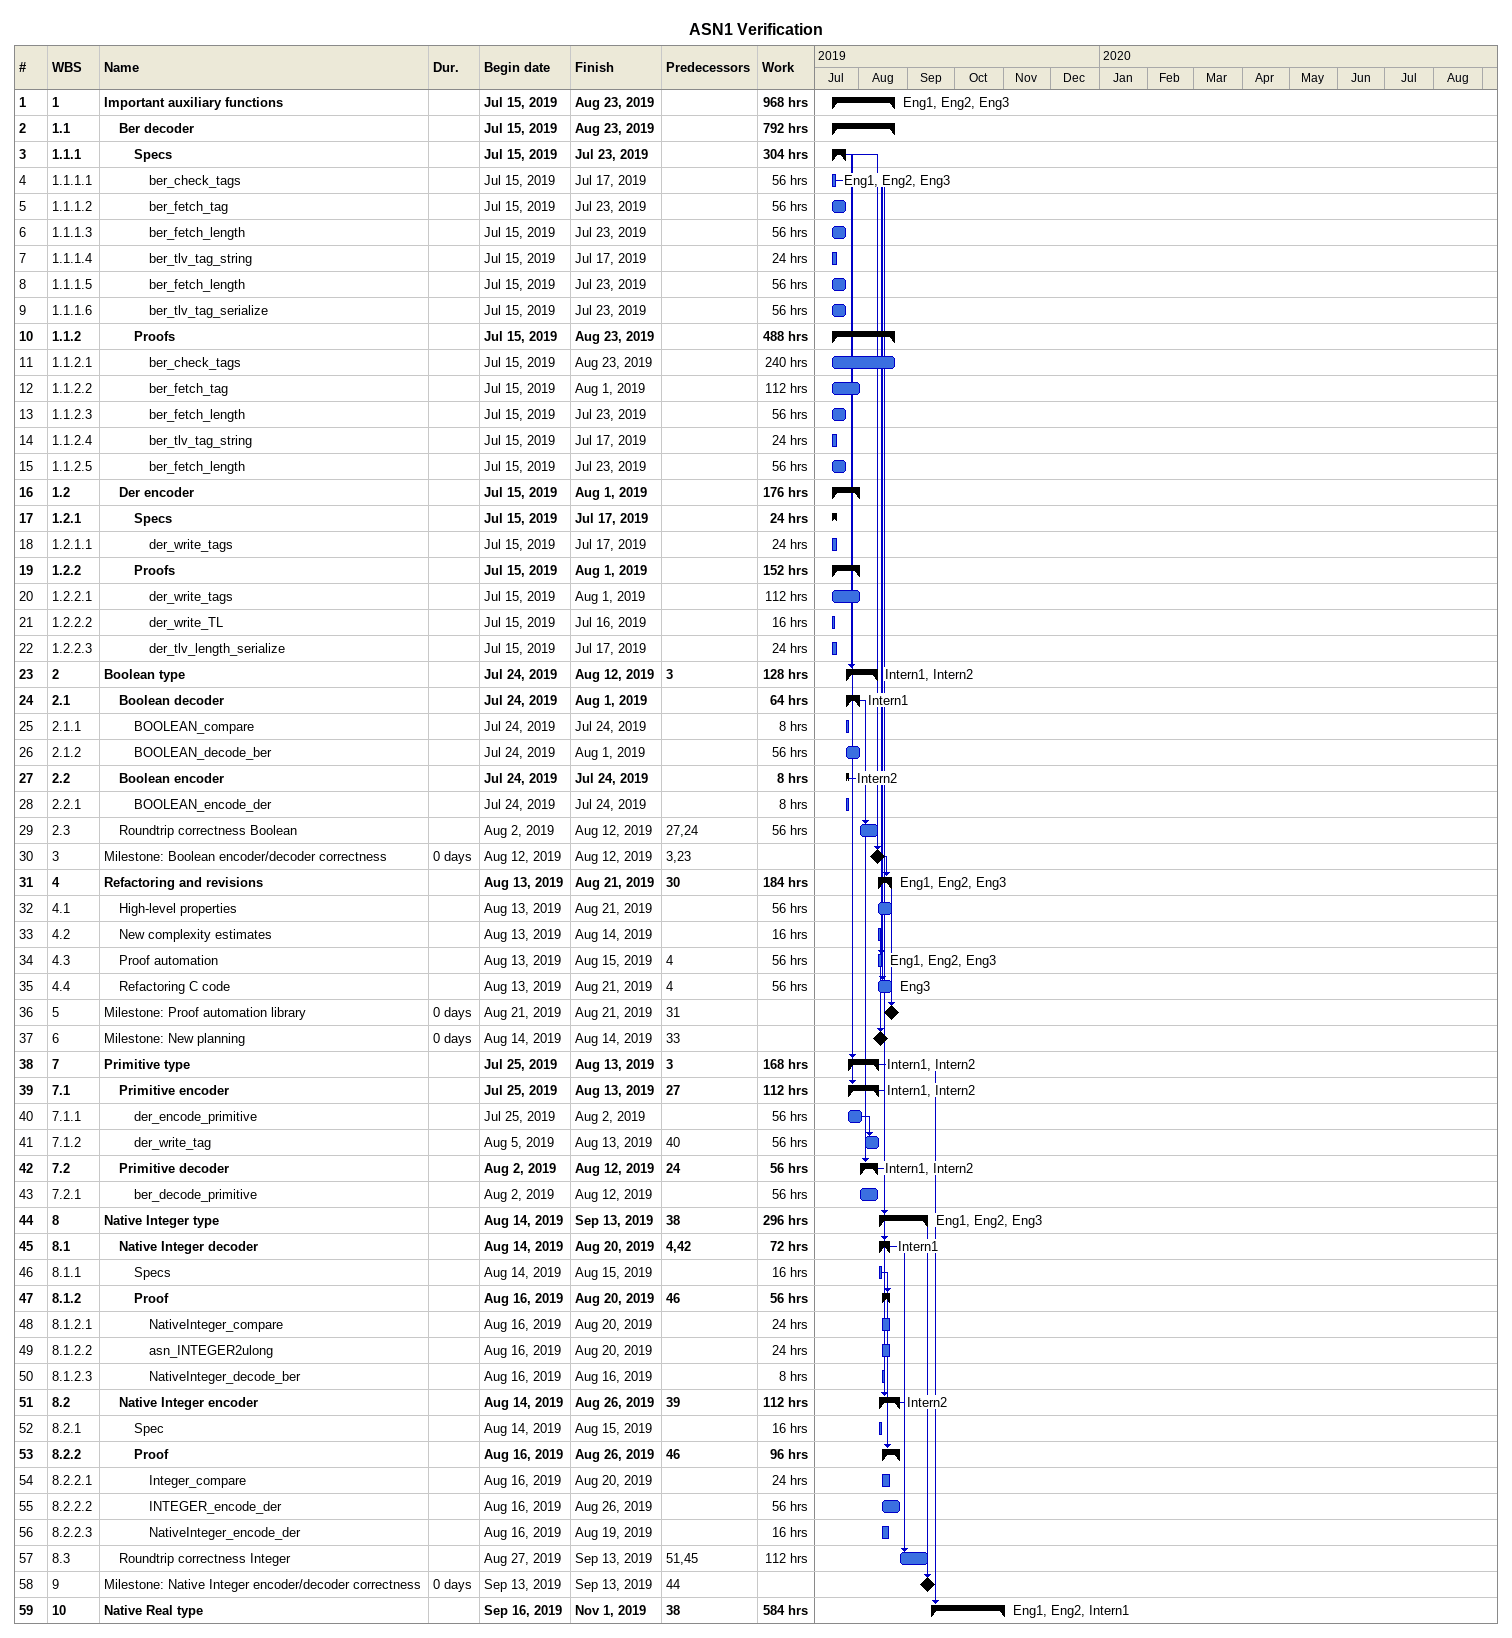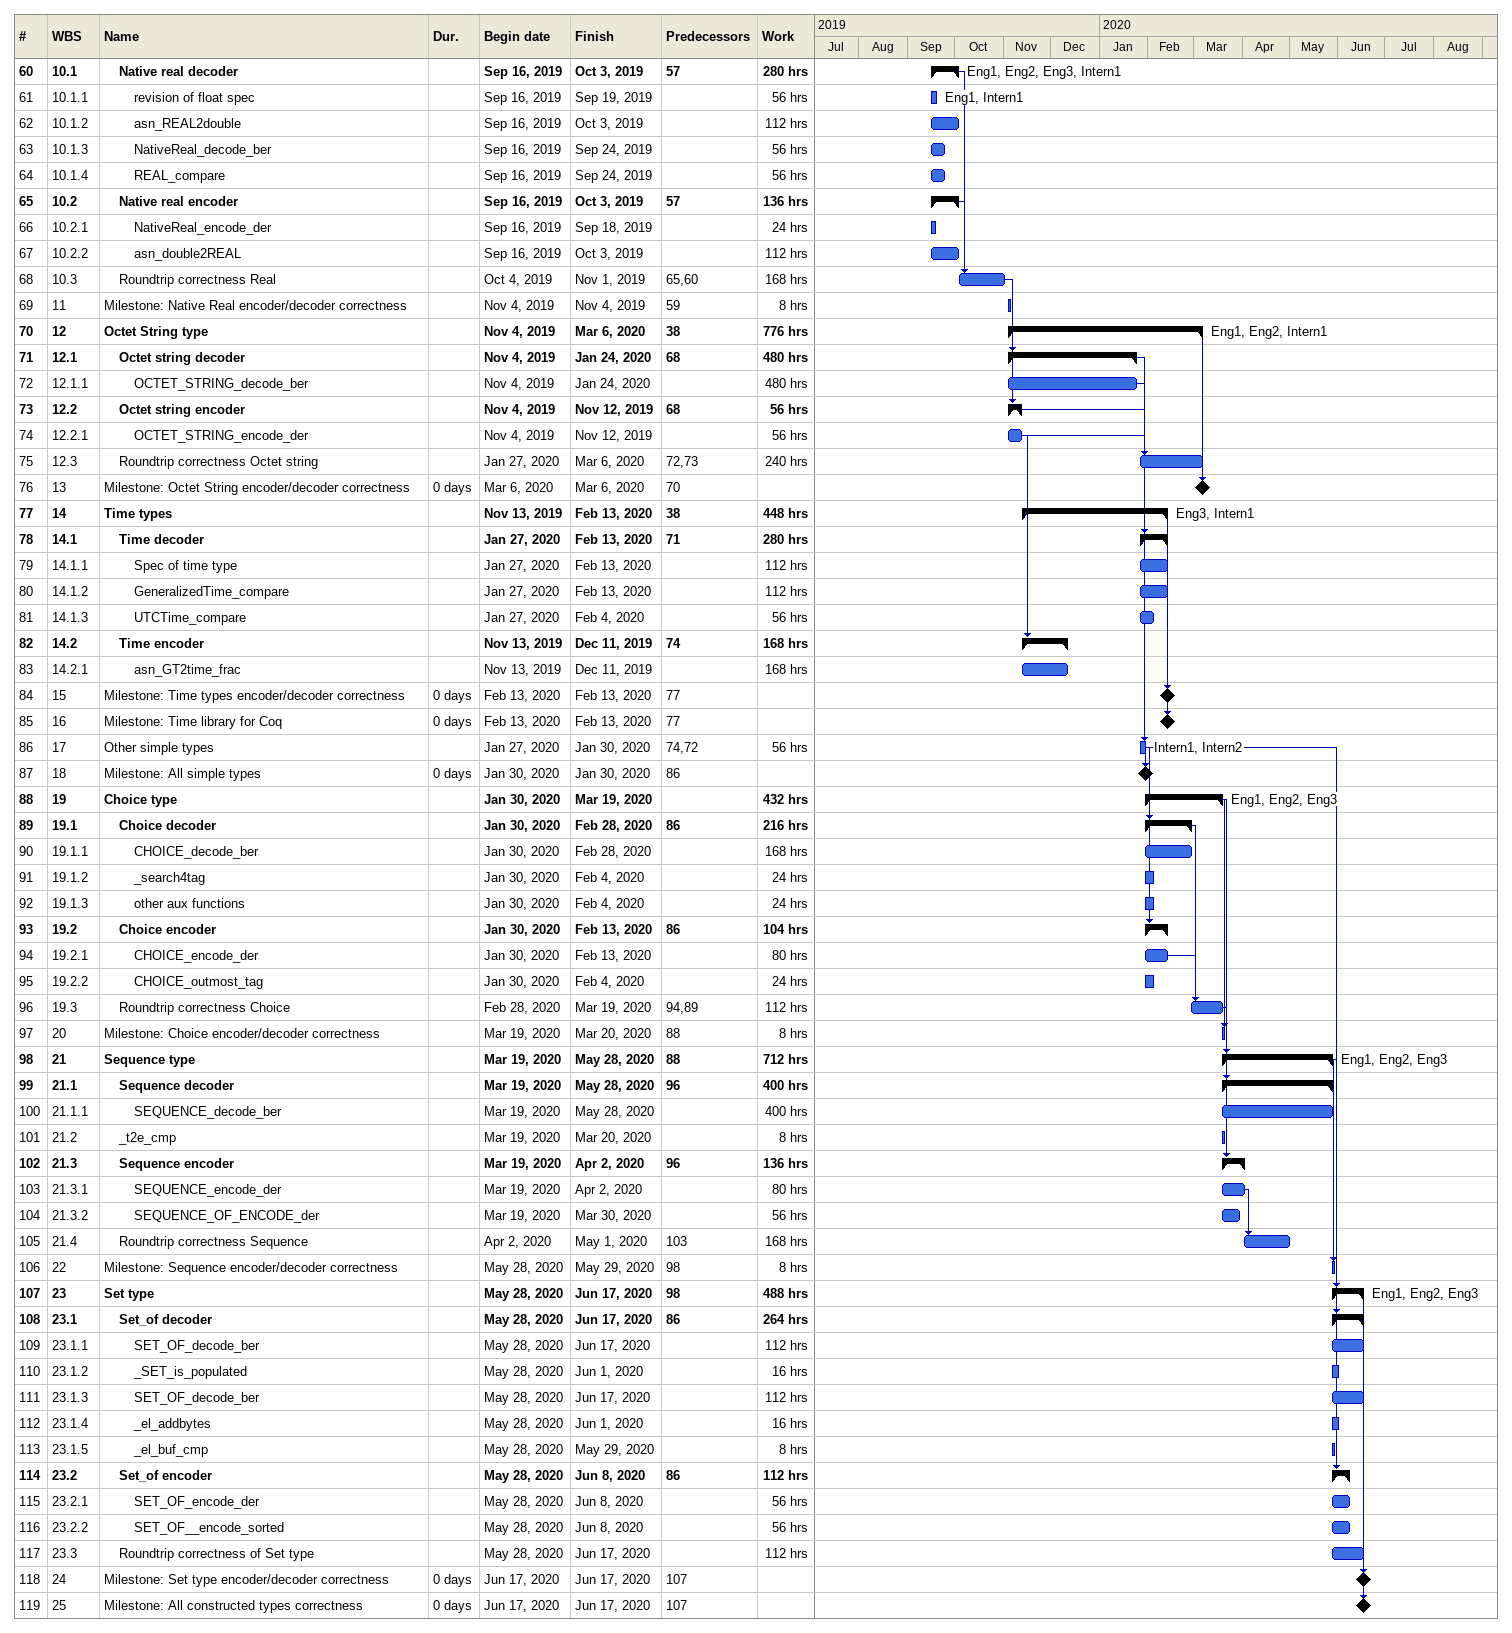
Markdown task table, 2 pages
ASN1 Verification

| ID | WBS | Task | Duration | Start | Finish | Predecessors | Resources | Work (h) |
|---|---|---|---|---|---|---|---|---|
| 1 | 1 | **Important auxiliary functions** |  | 2019-07-15 | 2019-08-23 |  | Eng1, Eng2, Eng3 | 968 |
| 2 | 1.1 | **Ber decoder** |  | 2019-07-15 | 2019-08-23 |  |  | 792 |
| 3 | 1.1.1 | **Specs** |  | 2019-07-15 | 2019-07-23 |  |  | 304 |
| 4 | 1.1.1.1 | ber_check_tags |  | 2019-07-15 | 2019-07-17 |  | Eng1, Eng2, Eng3 | 56 |
| 5 | 1.1.1.2 | ber_fetch_tag |  | 2019-07-15 | 2019-07-23 |  |  | 56 |
| 6 | 1.1.1.3 | ber_fetch_length |  | 2019-07-15 | 2019-07-23 |  |  | 56 |
| 7 | 1.1.1.4 | ber_tlv_tag_string |  | 2019-07-15 | 2019-07-17 |  |  | 24 |
| 8 | 1.1.1.5 | ber_fetch_length |  | 2019-07-15 | 2019-07-23 |  |  | 56 |
| 9 | 1.1.1.6 | ber_tlv_tag_serialize |  | 2019-07-15 | 2019-07-23 |  |  | 56 |
| 10 | 1.1.2 | **Proofs** |  | 2019-07-15 | 2019-08-23 |  |  | 488 |
| 11 | 1.1.2.1 | ber_check_tags |  | 2019-07-15 | 2019-08-23 |  |  | 240 |
| 12 | 1.1.2.2 | ber_fetch_tag |  | 2019-07-15 | 2019-08-01 |  |  | 112 |
| 13 | 1.1.2.3 | ber_fetch_length |  | 2019-07-15 | 2019-07-23 |  |  | 56 |
| 14 | 1.1.2.4 | ber_tlv_tag_string |  | 2019-07-15 | 2019-07-17 |  |  | 24 |
| 15 | 1.1.2.5 | ber_fetch_length |  | 2019-07-15 | 2019-07-23 |  |  | 56 |
| 16 | 1.2 | **Der encoder** |  | 2019-07-15 | 2019-08-01 |  |  | 176 |
| 17 | 1.2.1 | **Specs** |  | 2019-07-15 | 2019-07-17 |  |  | 24 |
| 18 | 1.2.1.1 | der_write_tags |  | 2019-07-15 | 2019-07-17 |  |  | 24 |
| 19 | 1.2.2 | **Proofs** |  | 2019-07-15 | 2019-08-01 |  |  | 152 |
| 20 | 1.2.2.1 | der_write_tags |  | 2019-07-15 | 2019-08-01 |  |  | 112 |
| 21 | 1.2.2.2 | der_write_TL |  | 2019-07-15 | 2019-07-16 |  |  | 16 |
| 22 | 1.2.2.3 | der_tlv_length_serialize |  | 2019-07-15 | 2019-07-17 |  |  | 24 |
| 23 | 2 | **Boolean type** |  | 2019-07-24 | 2019-08-12 | 3 | Intern1, Intern2 | 128 |
| 24 | 2.1 | **Boolean decoder** |  | 2019-07-24 | 2019-08-01 |  | Intern1 | 64 |
| 25 | 2.1.1 | BOOLEAN_compare |  | 2019-07-24 | 2019-07-24 |  |  | 8 |
| 26 | 2.1.2 | BOOLEAN_decode_ber |  | 2019-07-24 | 2019-08-01 |  |  | 56 |
| 27 | 2.2 | **Boolean encoder** |  | 2019-07-24 | 2019-07-24 |  | Intern2 | 8 |
| 28 | 2.2.1 | BOOLEAN_encode_der |  | 2019-07-24 | 2019-07-24 |  |  | 8 |
| 29 | 2.3 | Roundtrip correctness Boolean |  | 2019-08-02 | 2019-08-12 | 27, 24 |  | 56 |
| 30 | 3 | Milestone: Boolean encoder/decoder correctness | 0d | 2019-08-12 | 2019-08-12 | 3, 23 |  |  |
| 31 | 4 | **Refactoring and revisions** |  | 2019-08-13 | 2019-08-21 | 30 | Eng1, Eng2, Eng3 | 184 |
| 32 | 4.1 | High-level properties |  | 2019-08-13 | 2019-08-21 |  |  | 56 |
| 33 | 4.2 | New complexity estimates |  | 2019-08-13 | 2019-08-14 |  |  | 16 |
| 34 | 4.3 | Proof automation |  | 2019-08-13 | 2019-08-15 | 4 | Eng1, Eng2, Eng3 | 56 |
| 35 | 4.4 | Refactoring C code |  | 2019-08-13 | 2019-08-21 | 4 | Eng3 | 56 |
| 36 | 5 | Milestone: Proof automation library | 0d | 2019-08-21 | 2019-08-21 | 31 |  |  |
| 37 | 6 | Milestone: New planning | 0d | 2019-08-14 | 2019-08-14 | 33 |  |  |
| 38 | 7 | **Primitive type** |  | 2019-07-25 | 2019-08-13 | 3 | Intern1, Intern2 | 168 |
| 39 | 7.1 | **Primitive encoder** |  | 2019-07-25 | 2019-08-13 | 27 | Intern1, Intern2 | 112 |
| 40 | 7.1.1 | der_encode_primitive |  | 2019-07-25 | 2019-08-02 |  |  | 56 |
| 41 | 7.1.2 | der_write_tag |  | 2019-08-05 | 2019-08-13 | 40 |  | 56 |
| 42 | 7.2 | **Primitive decoder** |  | 2019-08-02 | 2019-08-12 | 24 | Intern1, Intern2 | 56 |
| 43 | 7.2.1 | ber_decode_primitive |  | 2019-08-02 | 2019-08-12 |  |  | 56 |
| 44 | 8 | **Native Integer type** |  | 2019-08-14 | 2019-09-13 | 38 | Eng1, Eng2, Eng3 | 296 |
| 45 | 8.1 | **Native Integer decoder** |  | 2019-08-14 | 2019-08-20 | 4, 42 | Intern1 | 72 |
| 46 | 8.1.1 | Specs |  | 2019-08-14 | 2019-08-15 |  |  | 16 |
| 47 | 8.1.2 | **Proof** |  | 2019-08-16 | 2019-08-20 | 46 |  | 56 |
| 48 | 8.1.2.1 | NativeInteger_compare |  | 2019-08-16 | 2019-08-20 |  |  | 24 |
| 49 | 8.1.2.2 | asn_INTEGER2ulong |  | 2019-08-16 | 2019-08-20 |  |  | 24 |
| 50 | 8.1.2.3 | NativeInteger_decode_ber |  | 2019-08-16 | 2019-08-16 |  |  | 8 |
| 51 | 8.2 | **Native Integer encoder** |  | 2019-08-14 | 2019-08-26 | 39 | Intern2 | 112 |
| 52 | 8.2.1 | Spec |  | 2019-08-14 | 2019-08-15 |  |  | 16 |
| 53 | 8.2.2 | **Proof** |  | 2019-08-16 | 2019-08-26 | 46 |  | 96 |
| 54 | 8.2.2.1 | Integer_compare |  | 2019-08-16 | 2019-08-20 |  |  | 24 |
| 55 | 8.2.2.2 | INTEGER_encode_der |  | 2019-08-16 | 2019-08-26 |  |  | 56 |
| 56 | 8.2.2.3 | NativeInteger_encode_der |  | 2019-08-16 | 2019-08-19 |  |  | 16 |
| 57 | 8.3 | Roundtrip correctness Integer |  | 2019-08-27 | 2019-09-13 | 51, 45 |  | 112 |
| 58 | 9 | Milestone: Native Integer encoder/decoder correctness | 0d | 2019-09-13 | 2019-09-13 | 44 |  |  |
| 59 | 10 | **Native Real type** |  | 2019-09-16 | 2019-11-01 | 38 | Eng1, Eng2, Intern1 | 584 |
| 60 | 10.1 | **Native real decoder** |  | 2019-09-16 | 2019-10-03 | 57 | Eng1, Eng2, Eng3, Intern1 | 280 |
| 61 | 10.1.1 | revision of float spec |  | 2019-09-16 | 2019-09-19 |  | Eng1, Intern1 | 56 |
| 62 | 10.1.2 | asn_REAL2double |  | 2019-09-16 | 2019-10-03 |  |  | 112 |
| 63 | 10.1.3 | NativeReal_decode_ber |  | 2019-09-16 | 2019-09-24 |  |  | 56 |
| 64 | 10.1.4 | REAL_compare |  | 2019-09-16 | 2019-09-24 |  |  | 56 |
| 65 | 10.2 | **Native real encoder** |  | 2019-09-16 | 2019-10-03 | 57 |  | 136 |
| 66 | 10.2.1 | NativeReal_encode_der |  | 2019-09-16 | 2019-09-18 |  |  | 24 |
| 67 | 10.2.2 | asn_double2REAL |  | 2019-09-16 | 2019-10-03 |  |  | 112 |
| 68 | 10.3 | Roundtrip correctness Real |  | 2019-10-04 | 2019-11-01 | 65, 60 |  | 168 |
| 69 | 11 | Milestone: Native Real encoder/decoder correctness |  | 2019-11-04 | 2019-11-04 | 59 |  | 8 |
| 70 | 12 | **Octet String type** |  | 2019-11-04 | 2020-03-06 | 38 | Eng1, Eng2, Intern1 | 776 |
| 71 | 12.1 | **Octet string decoder** |  | 2019-11-04 | 2020-01-24 | 68 |  | 480 |
| 72 | 12.1.1 | OCTET_STRING_decode_ber |  | 2019-11-04 | 2020-01-24 |  |  | 480 |
| 73 | 12.2 | **Octet string encoder** |  | 2019-11-04 | 2019-11-12 | 68 |  | 56 |
| 74 | 12.2.1 | OCTET_STRING_encode_der |  | 2019-11-04 | 2019-11-12 |  |  | 56 |
| 75 | 12.3 | Roundtrip correctness Octet string |  | 2020-01-27 | 2020-03-06 | 72, 73 |  | 240 |
| 76 | 13 | Milestone: Octet String encoder/decoder correctness | 0d | 2020-03-06 | 2020-03-06 | 70 |  |  |
| 77 | 14 | **Time types** |  | 2019-11-13 | 2020-02-13 | 38 | Eng3, Intern1 | 448 |
| 78 | 14.1 | **Time decoder** |  | 2020-01-27 | 2020-02-13 | 71 |  | 280 |
| 79 | 14.1.1 | Spec of time type |  | 2020-01-27 | 2020-02-13 |  |  | 112 |
| 80 | 14.1.2 | GeneralizedTime_compare |  | 2020-01-27 | 2020-02-13 |  |  | 112 |
| 81 | 14.1.3 | UTCTime_compare |  | 2020-01-27 | 2020-02-04 |  |  | 56 |
| 82 | 14.2 | **Time encoder** |  | 2019-11-13 | 2019-12-11 | 74 |  | 168 |
| 83 | 14.2.1 | asn_GT2time_frac |  | 2019-11-13 | 2019-12-11 |  |  | 168 |
| 84 | 15 | Milestone: Time types encoder/decoder correctness | 0d | 2020-02-13 | 2020-02-13 | 77 |  |  |
| 85 | 16 | Milestone: Time library for Coq | 0d | 2020-02-13 | 2020-02-13 | 77 |  |  |
| 86 | 17 | Other simple types |  | 2020-01-27 | 2020-01-30 | 74, 72 | Intern1, Intern2 | 56 |
| 87 | 18 | Milestone: All simple types | 0d | 2020-01-30 | 2020-01-30 | 86 |  |  |
| 88 | 19 | **Choice type** |  | 2020-01-30 | 2020-03-19 |  | Eng1, Eng2, Eng3 | 432 |
| 89 | 19.1 | **Choice decoder** |  | 2020-01-30 | 2020-02-28 | 86 |  | 216 |
| 90 | 19.1.1 | CHOICE_decode_ber |  | 2020-01-30 | 2020-02-28 |  |  | 168 |
| 91 | 19.1.2 | _search4tag |  | 2020-01-30 | 2020-02-04 |  |  | 24 |
| 92 | 19.1.3 | other aux functions |  | 2020-01-30 | 2020-02-04 |  |  | 24 |
| 93 | 19.2 | **Choice encoder** |  | 2020-01-30 | 2020-02-13 | 86 |  | 104 |
| 94 | 19.2.1 | CHOICE_encode_der |  | 2020-01-30 | 2020-02-13 |  |  | 80 |
| 95 | 19.2.2 | CHOICE_outmost_tag |  | 2020-01-30 | 2020-02-04 |  |  | 24 |
| 96 | 19.3 | Roundtrip correctness Choice |  | 2020-02-28 | 2020-03-19 | 94, 89 |  | 112 |
| 97 | 20 | Milestone: Choice encoder/decoder correctness |  | 2020-03-19 | 2020-03-20 | 88 |  | 8 |
| 98 | 21 | **Sequence type** |  | 2020-03-19 | 2020-05-28 | 88 | Eng1, Eng2, Eng3 | 712 |
| 99 | 21.1 | **Sequence decoder** |  | 2020-03-19 | 2020-05-28 | 96 |  | 400 |
| 100 | 21.1.1 | SEQUENCE_decode_ber |  | 2020-03-19 | 2020-05-28 |  |  | 400 |
| 101 | 21.2 | _t2e_cmp |  | 2020-03-19 | 2020-03-20 |  |  | 8 |
| 102 | 21.3 | **Sequence encoder** |  | 2020-03-19 | 2020-04-02 | 96 |  | 136 |
| 103 | 21.3.1 | SEQUENCE_encode_der |  | 2020-03-19 | 2020-04-02 |  |  | 80 |
| 104 | 21.3.2 | SEQUENCE_OF_ENCODE_der |  | 2020-03-19 | 2020-03-30 |  |  | 56 |
| 105 | 21.4 | Roundtrip correctness Sequence |  | 2020-04-02 | 2020-05-01 | 103 |  | 168 |
| 106 | 22 | Milestone: Sequence encoder/decoder correctness |  | 2020-05-28 | 2020-05-29 | 98 |  | 8 |
| 107 | 23 | **Set type** |  | 2020-05-28 | 2020-06-17 | 98 | Eng1, Eng2, Eng3 | 488 |
| 108 | 23.1 | **Set_of decoder** |  | 2020-05-28 | 2020-06-17 | 86 |  | 264 |
| 109 | 23.1.1 | SET_OF_decode_ber |  | 2020-05-28 | 2020-06-17 |  |  | 112 |
| 110 | 23.1.2 | _SET_is_populated |  | 2020-05-28 | 2020-06-01 |  |  | 16 |
| 111 | 23.1.3 | SET_OF_decode_ber |  | 2020-05-28 | 2020-06-17 |  |  | 112 |
| 112 | 23.1.4 | _el_addbytes |  | 2020-05-28 | 2020-06-01 |  |  | 16 |
| 113 | 23.1.5 | _el_buf_cmp |  | 2020-05-28 | 2020-05-29 |  |  | 8 |
| 114 | 23.2 | **Set_of encoder** |  | 2020-05-28 | 2020-06-08 | 86 |  | 112 |
| 115 | 23.2.1 | SET_OF_encode_der |  | 2020-05-28 | 2020-06-08 |  |  | 56 |
| 116 | 23.2.2 | SET_OF__encode_sorted |  | 2020-05-28 | 2020-06-08 |  |  | 56 |
| 117 | 23.3 | Roundtrip correctness of Set type |  | 2020-05-28 | 2020-06-17 |  |  | 112 |
| 118 | 24 | Milestone: Set type encoder/decoder correctness | 0d | 2020-06-17 | 2020-06-17 | 107 |  |  |
| 119 | 25 | Milestone: All constructed types correctness | 0d | 2020-06-17 | 2020-06-17 | 107 |  |  |
